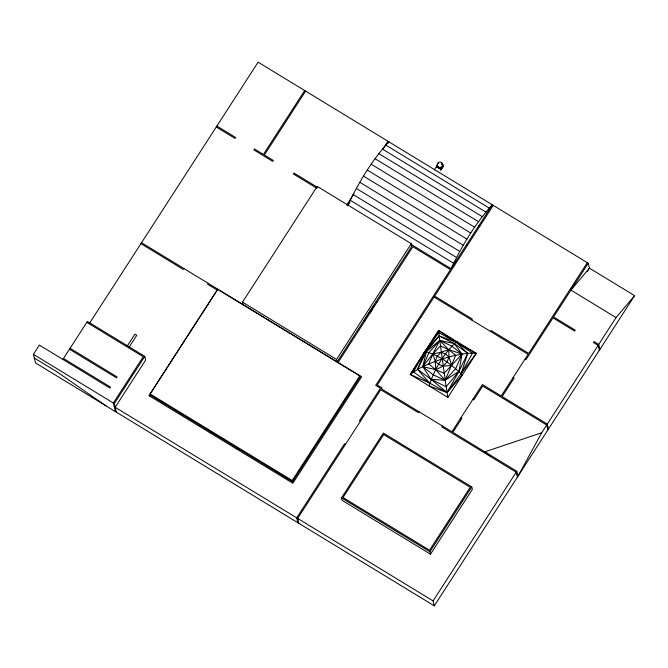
<?xml version="1.0" encoding="UTF-8"?>
<svg xmlns="http://www.w3.org/2000/svg" width="668" height="668" viewBox="0 0 668 668"><rect width="100%" height="100%" fill="white"/><g stroke="black" fill="none" stroke-linecap="round" stroke-linejoin="round"><path stroke-width="1" d="M457.48 341.958L456.202 342.108C443.485 353.656 434.25 369.604 429.081 385.929L447.067 392.517L458.966 371.408L462.031 354.098L454.24 343.494L439.143 335.962L438.667 330.493L476.292 353.414L447.886 397.393L410.269 374.472L424.798 351.602L438.667 330.493L472.51 353.121L476.292 353.414L447.067 392.517L447.886 397.393M436.454 167.092L439.936 168.186C442.583 168.236 443.936 164.445 441.523 163.067M437.482 165.054L436.571 166.766M442.75 164.762L442.876 166.942L441.398 168.094L440.454 169.764L440.997 169.856L437.983 167.276L437.248 165.305L436.914 166.866M424.472 352.487L438.809 332.597L476.292 353.414M387.732 143.536L388.859 141.8C371.667 160.571 358.524 182.798 347.602 205.686L349.84 202.212M451.059 268.703C461.98 245.807 475.123 223.588 492.316 204.817L451.059 268.703L411.263 244.463M437.373 164.604L437.682 163.952L437.832 164.57M410.269 374.472L417.584 369.346L431.085 379.357L447.067 392.517L446.14 386.739L458.966 371.408L467.7 353.355L472.51 353.121L461.137 373.738L462.089 375.399L447.067 392.517L429.708 383.14L410.269 374.472L438.667 330.493M366.089 317.859L366.957 316.173M89.437 323.387L258.124 62.174L588.249 263.25L589.452 268.16L634.6 295.657L616.055 317.592L541.673 432.772L518.001 476.2L516.798 471.291L452.837 432.338L461.813 418.444L460.87 417.876M367.4 315.329L372.794 306.979M369.922 313.275L372.084 309.935M634.6 295.657L434.292 605.826L35.513 362.933L33.4 354.332L39.379 345.08L109.919 388.041L110.512 387.114L63.493 358.474M62.892 359.401L87.408 321.442L144.781 356.378L145.682 360.069L115.188 407.288L433.089 600.908L434.292 605.826M127.054 346.3L134.903 334.15L136.781 335.294L128.932 347.444M183.85 268.503L183.257 269.421L140.931 243.645M304.683 90.531L263.426 154.417L254.491 148.972L253.89 149.899L272.703 161.355L273.296 160.429L264.361 154.993L305.618 91.107M116.399 412.198L114.286 403.597L144.781 356.378M208.307 283.391L207.706 284.317L217.117 290.046M217.71 289.119L148.947 395.598L292.851 483.24L361.613 376.769L338.1 362.448L412.841 246.717L450.457 269.63L375.717 385.361L380.418 388.225L359.493 420.631L360.436 421.207M150.183 394.011L217.751 289.394L359.768 375.892L360.069 377.119L292.509 481.745L150.484 395.247L150.183 394.011L292.208 480.517L292.509 481.745M149.891 396.166L150.484 395.247M243.102 304.591L242.501 302.128L317.242 186.397L411.296 243.686L411.897 246.141L337.156 361.872L141.532 242.718M346.659 205.118L353.948 193.829M382.873 149.039L387.916 141.232M210.086 432.831L210.679 431.904M236.414 448.871L237.015 447.944M434.325 169.948L437.331 165.338M437.381 167.067L437.315 166.006M437.932 167.351L437.557 166.674M439.152 168.094L441.323 167.785M440.245 168.895L440.638 168.035M440.922 169.538L441.915 167.367M440.796 169.864L443.043 166.39L442.817 165.472M440.997 169.856L442.876 166.942L442.692 166.173M337.156 361.872L336.555 359.417L411.296 243.686M292.208 480.517L359.768 375.892M493.26 205.393L434.659 296.124L472.276 319.037L471.683 319.964M341.49 497.877L383.34 433.064L471.75 486.914L472.36 489.377L430.501 554.181L342.091 500.332L341.49 497.877L429.9 551.726L430.501 554.181M418.986 411.713L418.385 412.64L380.76 389.728L297.652 518.418L298.855 523.336M490.496 331.42L491.089 330.493L528.714 353.414L587.306 262.674M442.492 426.034L441.899 426.961L516.197 472.218L517.408 477.127M588.249 263.25L553.572 316.949L575.198 330.126L574.605 331.052L552.97 317.876L526.067 359.534L525.123 358.966M587.214 271.625L589.452 268.16L570.906 290.096L616.055 317.592M429.9 551.726L471.75 486.914M433.089 600.908L516.798 471.291M373.412 306.228L374.648 304.717M438.15 163.401L438.742 162.992M458.966 371.408L445.139 380.259L431.085 379.357L422.769 366.632L426.384 351.568L439.143 335.962L456.202 342.108L467.7 353.355L461.137 373.738C450.917 364.144 438.642 354.608 424.798 351.602L413.367 371.993L429.708 383.14L417.584 369.346L424.798 351.602L439.143 335.962L446.14 386.739L431.085 379.357M541.673 432.772L484.818 451.81L490.629 456.077M437.983 167.25L439.202 168.01M385.778 145.081L489.235 208.09M382.405 149.039L485.861 212.048M378.806 153.607L482.263 216.616M375.049 158.7L478.505 221.709M478.864 225.65L479.799 226.218M371.191 164.219L474.656 227.229M367.325 170.064L470.781 233.074M363.509 176.118L466.965 239.136M466.606 244.63L467.542 245.198M359.81 182.289L463.266 245.298M356.311 188.434L459.768 251.452M353.071 194.463L456.528 257.472M350.149 200.25L453.605 263.259M216.866 126.06L235.679 137.516L235.078 138.443L216.273 126.987M317.692 187.474L293.987 173.037L293.394 173.964L316.908 188.284M513.166 377.478L514.101 378.055L502.144 396.575L547.292 424.071L548.495 428.981M376.026 301.694L376.961 302.262M370.047 310.954L370.982 311.522M364.06 320.206L365.004 320.782M472.827 399.355L473.771 399.932L482.739 386.046L546.691 424.998L547.902 429.908M242.501 302.128L336.555 359.417M345.49 444.354L344.546 443.777L296.709 517.85L297.92 522.76M86.807 322.36L143.244 356.737L113.343 403.029L115.455 411.63M70.065 348.287L117.092 376.927L116.499 377.854L69.472 349.214M33.4 354.332L114.286 403.597M34.302 358.023L56.88 371.767L106.053 405.902M441.824 164.303L443.009 165.806M599.922 349.356L598.712 344.446L594.011 341.582L593.409 342.509L598.119 345.373L599.321 350.282M442.5 164.094L442.784 165.246M442.082 163.518L442.383 164.729M442.383 166.816L442.533 167.434M438.383 167.083L438.534 167.701M448.988 356.988L446.984 362.165L443.068 366.147L435.745 369.705L422.769 366.632L417.584 369.346L426.384 351.568L439.661 340.471L454.24 343.494L467.7 353.355C452.111 355.184 436.964 360.035 422.769 366.632L433.131 374.798L445.139 380.259L455.726 368.569L462.031 354.098L451.693 346.049L439.661 340.471L429.123 352.37L422.769 366.632L432.831 353.956L440.337 345.957L448.712 349.623L462.031 354.098L444.103 373.312L435.745 369.705L428.722 363.935L432.831 353.956L439.661 340.471L448.712 349.623L455.718 355.326L445.139 380.259L435.745 369.705L435.235 361.371L432.831 353.956L441.147 352.22L448.712 349.623L448.988 356.988L451.643 365.413L443.068 366.147L438.784 364.352L435.235 361.371L437.248 356.236L441.147 352.22L445.447 354.032L448.988 356.988M434.058 297.051L377.253 385.01L381.962 387.874L381.361 388.801L451.902 431.762L482.396 384.543L501.209 395.999L528.112 354.332L434.058 297.051M383.683 434.567L343.026 497.526L429.557 550.232L470.214 487.273L383.683 434.567M439.043 167.376A2.789 2.714 -13.8 0 0 442.6 164.144A2.789 2.714 -13.8 0 0 437.999 162.792A2.789 2.714 -13.8 0 0 439.043 167.376"/></g></svg>
